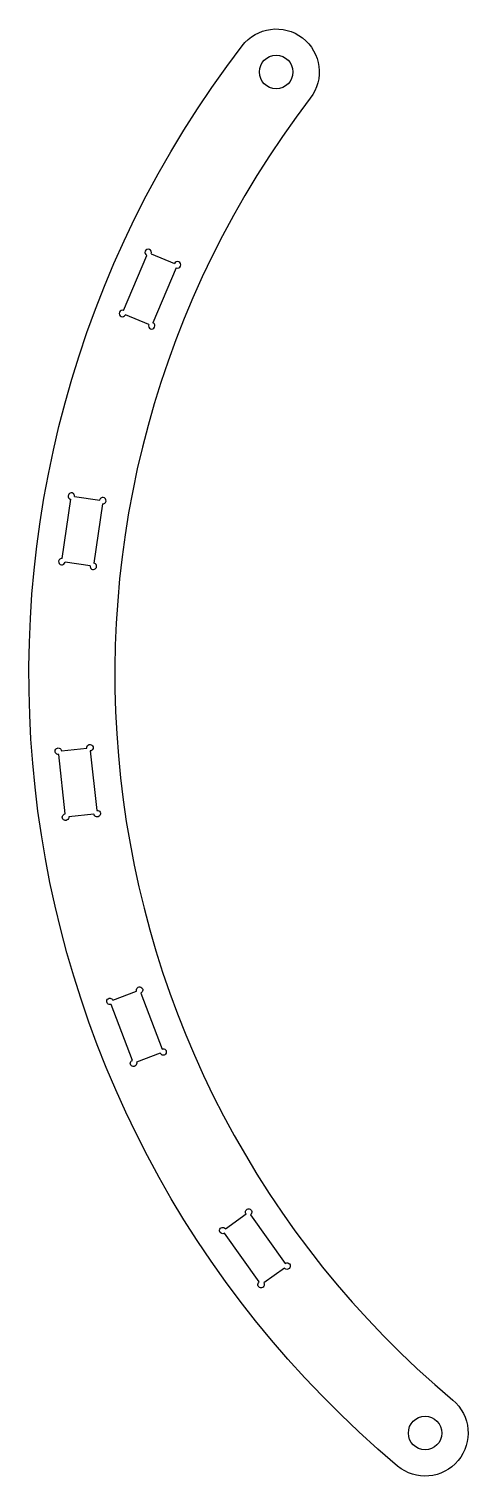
# Model space of a CAD drawing. Header units: millimetres. Extents: x -120 to -69, y -93 to 75.
import ezdxf

# ---------------------------------------------------------------- set-up
doc = ezdxf.new("R2010")
doc.units = ezdxf.units.MM
doc.layers.get('0').update_dxf_attribs({"linetype": 'CONTINUOUS'})

msp = doc.modelspace()

# ---------------------------------------------------------------- linework, layer by layer
for p, q in [((-105.78, 48.9), (-103.07, 47.75)), ((-108.98, 42.3), (-106.27, 48.7)), ((-102.87, 47.26), (-105.57, 40.86)), ((-106.06, 40.66), (-108.78, 41.81)), ((-116.12, 13.5), (-115.11, 20.37)), ((-114.69, 20.69), (-111.77, 20.26)), ((-111.45, 19.84), (-112.46, 12.96)), ((-112.88, 12.64), (-115.8, 13.07))]:
    msp.add_line(p, q)
for points in [[(-70.71, -84.26, -1), (-77.13, -91.93, -0.401491), (-95.2, 73.05, -1), (-87.27, 66.96, 0.401491)], [(-115.36, -16.51, -2.414214), (-115.78, -16.18), (-116.53, -9.27, -2.414214), (-116.2, -8.85), (-113.27, -8.53, -2.414214), (-112.86, -8.86), (-112.1, -15.77, -2.414214), (-112.43, -16.19)], [(-104.52, -43.49, -2.414214), (-104.73, -43.97), (-107.49, -45.02, -2.414214), (-107.97, -44.81), (-110.45, -38.31, -2.414214), (-110.23, -37.83), (-107.47, -36.78, -2.414214), (-106.99, -36.99)], [(-90.2, -68.4, -2.414214), (-90.29, -68.93), (-92.69, -70.64, -2.414214), (-93.21, -70.55), (-97.24, -64.88, -2.414214), (-97.15, -64.36), (-94.75, -62.65, -2.414214), (-94.23, -62.74)]]:
    msp.add_lwpolyline(points, format="xyb", close=True)
for centre in [(-91.24, 70.01), (-73.92, -88.1)]:
    msp.add_circle(centre, 1.95)
for centre, start, end in [((-106.13, 49.05), -22.9167, 247.0833), ((-102.72, 47.61), -112.9167, 157.0833), ((-109.13, 41.95), 67.0833, 337.0833), ((-105.72, 40.51), -202.9167, 67.0833), ((-115.06, 20.74), -8.3333, 261.6667), ((-111.4, 20.21), -98.3333, 171.6667), ((-116.17, 13.13), 81.6667, 351.6667), ((-112.51, 12.59), -188.3333, 81.6667)]:
    msp.add_arc(centre, 0.375, start, end)

doc.saveas('drawing.dxf')
